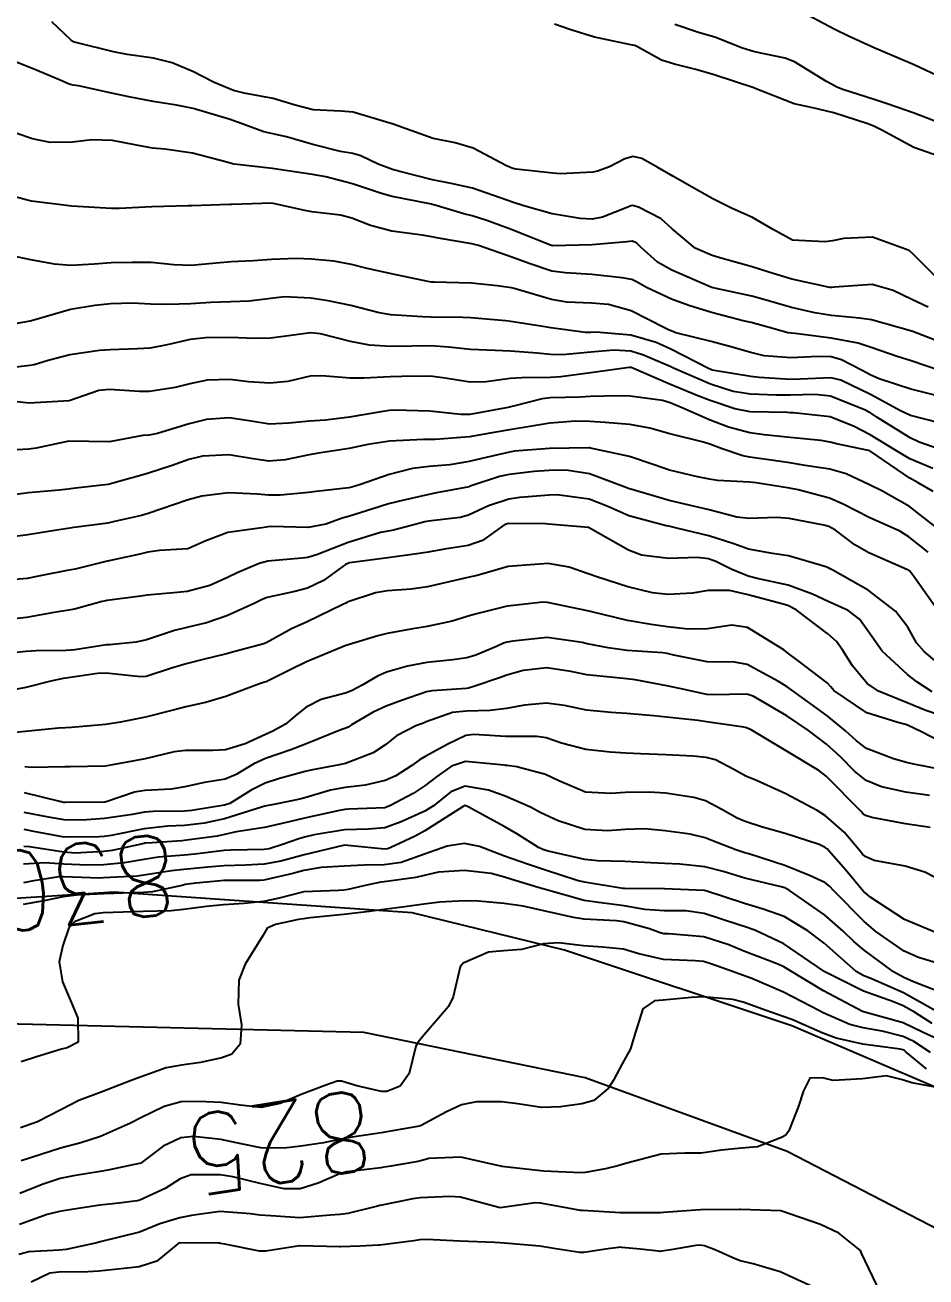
# Model space of a CAD drawing. Header units: metres. Extents: x 307586 to 320046, y 7427249 to 7434250.
# Drawn here: x 319422.6 to 319467.6, y 7428306.9 to 7428369.4 of the extents above; entities that cross this region are included whole.
import ezdxf
from ezdxf.enums import TextEntityAlignment as Align

# ---------------------------------------------------------------- set-up
doc = ezdxf.new("R2010")
doc.units = ezdxf.units.M
doc.header["$MEASUREMENT"] = 0
for name, color, linetype in [('Cotas', 45, 'Continuous'), ('Curvas de Nivel 1m', 11, 'Continuous'), ('Curvas de Nivel 5m', 15, 'Continuous'), ('Vias Primárias', 230, 'Continuous')]:
    doc.layers.add(name, color=color, linetype=linetype)
doc.styles.add('Style-STANDARD', font='STANDARD.shx')

msp = doc.modelspace()

# ---------------------------------------------------------------- linework, layer by layer
at = {"layer": 'Curvas de Nivel 1m', "flags": 128}
for points, elevation in [([(319468.824, 7428356.071), (319466.942, 7428357.953), (319466.772, 7428358.092), (319464.949, 7428358.763), (319463.516, 7428358.698), (319462.947, 7428358.581), (319462.56, 7428358.53), (319460.948, 7428358.624), (319459.951, 7428359.173), (319458.958, 7428359.745), (319457.937, 7428360.2), (319456.97, 7428360.674), (319455.941, 7428361.258), (319454.987, 7428361.811), (319454.226, 7428362.242), (319453.436, 7428362.692), (319452.998, 7428362.8), (319452.578, 7428362.683), (319451.824, 7428362.272), (319451.214, 7428362.054), (319450.989, 7428362.002), (319449.362, 7428361.93), (319448.988, 7428361.96), (319447.162, 7428362.156), (319446.991, 7428362.196), (319446.673, 7428362.333), (319445.002, 7428363.21), (319444.106, 7428363.466), (319443.006, 7428363.695), (319441.013, 7428364.4), (319439.022, 7428365.012), (319438.401, 7428365.058), (319437.023, 7428365.128), (319436.124, 7428365.361), (319435.031, 7428365.688), (319433.574, 7428365.953), (319433.037, 7428366.087), (319432.037, 7428366.51), (319431.048, 7428367.017), (319429.982, 7428367.466), (319429.054, 7428367.703), (319427.734, 7428367.885), (319427.055, 7428368.023), (319425.167, 7428368.483), (319425.062, 7428368.513), (319424.933, 7428368.592), (319423.974, 7428369.509)], 852), ([(319468.292, 7428362.785), (319467.005, 7428363.249), (319465.422, 7428364.106), (319465.016, 7428364.311), (319464.712, 7428364.42), (319463.025, 7428364.966), (319461.961, 7428365.219), (319461.032, 7428365.421), (319459.094, 7428366.189), (319459.058, 7428366.204), (319459.016, 7428366.218), (319457.049, 7428366.864), (319456.131, 7428367.141), (319455.055, 7428367.4), (319454.417, 7428367.6), (319453.213, 7428368.258), (319453.118, 7428368.314), (319453.064, 7428368.33), (319452.971, 7428368.354), (319451.068, 7428368.755), (319449.884, 7428369.111), (319449.074, 7428369.391)], 853), ([(319468.839, 7428364.248), (319467.026, 7428364.947), (319465.736, 7428365.399), (319465.036, 7428365.638), (319463.47, 7428366.134), (319463.159, 7428366.253), (319463.045, 7428366.315), (319462.652, 7428366.538), (319461.056, 7428367.51), (319460.587, 7428367.696), (319459.061, 7428368.024), (319458.465, 7428368.196), (319457.068, 7428368.741), (319456.315, 7428368.973), (319455.074, 7428369.384)], 854), ([(319467.723, 7428355.27), (319466.916, 7428355.658), (319465.979, 7428356.099), (319464.926, 7428356.405), (319463.052, 7428356.266), (319462.924, 7428356.248), (319462.816, 7428356.249), (319460.928, 7428356.662), (319459.768, 7428357.014), (319458.934, 7428357.278), (319457.443, 7428357.7), (319456.939, 7428357.852), (319456.092, 7428358.219), (319454.953, 7428359.189), (319454.401, 7428359.682), (319453.259, 7428360.256), (319452.964, 7428360.347), (319452.888, 7428360.337), (319452.734, 7428360.262), (319451.47, 7428359.763), (319450.957, 7428359.672), (319450.358, 7428359.69), (319448.959, 7428359.93), (319447.54, 7428360.324), (319446.966, 7428360.515), (319446.683, 7428360.617), (319444.976, 7428361.206), (319443.906, 7428361.439), (319442.982, 7428361.635), (319441.346, 7428362.038), (319440.989, 7428362.138), (319440.268, 7428362.411), (319439.404, 7428362.831), (319438.998, 7428362.94), (319438.391, 7428363.044), (319437.002, 7428363.398), (319435.693, 7428363.776), (319435.007, 7428363.924), (319434.56, 7428364.028), (319433.293, 7428364.496), (319433.014, 7428364.593), (319432.88, 7428364.637), (319431.023, 7428365.191), (319430.203, 7428365.355), (319429.028, 7428365.535), (319427.812, 7428365.775), (319427.027, 7428365.935), (319425.301, 7428366.316), (319425.031, 7428366.358), (319424.838, 7428366.4), (319424.387, 7428366.6), (319423.041, 7428367.169), (319422.158, 7428367.517)], 851), ([(319468.391, 7428352.075), (319466.878, 7428352.588), (319466.173, 7428352.804), (319464.884, 7428353.261), (319464.236, 7428353.47), (319462.889, 7428353.722), (319461.087, 7428353.962), (319460.891, 7428353.975), (319460.723, 7428353.994), (319460.088, 7428354.172), (319458.898, 7428354.498), (319458.497, 7428354.596), (319456.905, 7428355.01), (319455.782, 7428355.349), (319454.914, 7428355.664), (319453.67, 7428356.249), (319453.196, 7428356.526), (319452.927, 7428356.652), (319452.453, 7428356.739), (319450.929, 7428356.909), (319449.614, 7428356.984), (319448.931, 7428357.074), (319447.811, 7428357.444), (319446.937, 7428357.768), (319445.284, 7428358.347), (319444.944, 7428358.435), (319443.28, 7428358.708), (319442.947, 7428358.776), (319442.469, 7428358.864), (319440.95, 7428359.061), (319439.882, 7428359.346), (319438.956, 7428359.714), (319438.385, 7428359.863), (319436.959, 7428360.036), (319436.6, 7428360.094), (319434.963, 7428360.47), (319432.962, 7428360.402), (319432.859, 7428360.399), (319430.961, 7428360.329), (319430.761, 7428360.323), (319428.96, 7428360.278), (319427.327, 7428360.199), (319426.959, 7428360.2), (319425.256, 7428360.292), (319424.96, 7428360.312), (319424.71, 7428360.343), (319422.962, 7428360.56), (319422.689, 7428360.623), (319420.97, 7428361.1)], 849), ([(319468.055, 7428350.872), (319466.859, 7428351.179), (319465.285, 7428351.688), (319464.869, 7428351.873), (319464.424, 7428352.117), (319463.395, 7428352.649), (319462.879, 7428352.786), (319462.213, 7428352.813), (319460.879, 7428352.742), (319459.544, 7428352.844), (319458.881, 7428353.003), (319457.757, 7428353.328), (319456.886, 7428353.558), (319455.129, 7428353.989), (319454.891, 7428354.083), (319454.791, 7428354.131), (319454.57, 7428354.235), (319452.905, 7428355.089), (319451.77, 7428355.411), (319450.911, 7428355.472), (319449.683, 7428355.527), (319448.913, 7428355.66), (319447.051, 7428356.199), (319446.921, 7428356.229), (319446.215, 7428356.337), (319444.924, 7428356.475), (319443.062, 7428356.516), (319442.924, 7428356.523), (319442.751, 7428356.556), (319440.928, 7428356.93), (319439.717, 7428357.204), (319438.933, 7428357.396), (319438.055, 7428357.56), (319436.935, 7428357.67), (319436.175, 7428357.698), (319434.935, 7428357.65), (319434.033, 7428357.582), (319432.933, 7428357.529), (319431.992, 7428357.45), (319430.925, 7428357.35), (319430.068, 7428357.391), (319428.927, 7428357.493), (319427.979, 7428357.508), (319426.927, 7428357.486), (319426.081, 7428357.423), (319424.924, 7428357.356), (319424.104, 7428357.423), (319422.928, 7428357.638), (319421.66, 7428357.905)], 848), ([(319468.269, 7428349.501), (319466.841, 7428349.871), (319466.344, 7428350.095), (319464.855, 7428350.909), (319463.364, 7428351.634), (319462.867, 7428351.75), (319461.344, 7428351.677), (319460.866, 7428351.666), (319459.289, 7428351.762), (319458.867, 7428351.804), (319456.947, 7428352.134), (319456.872, 7428352.158), (319456.754, 7428352.211), (319454.882, 7428353.17), (319454.147, 7428353.503), (319452.889, 7428353.87), (319451.138, 7428354.03), (319450.89, 7428354.013), (319450.615, 7428354.009), (319448.892, 7428354.24), (319448.396, 7428354.315), (319446.896, 7428354.56), (319446.636, 7428354.593), (319444.899, 7428354.74), (319444.501, 7428354.754), (319442.899, 7428354.775), (319442.488, 7428354.796), (319440.9, 7428354.889), (319440.324, 7428354.986), (319438.907, 7428355.349), (319437.766, 7428355.586), (319436.912, 7428355.716), (319435.596, 7428355.78), (319434.911, 7428355.708), (319433.825, 7428355.57), (319432.908, 7428355.534), (319431.913, 7428355.5), (319430.902, 7428355.443), (319429.77, 7428355.405), (319428.902, 7428355.427), (319427.997, 7428355.464), (319426.902, 7428355.435), (319426.115, 7428355.363), (319424.898, 7428355.148), (319423.073, 7428354.617), (319422.892, 7428354.572), (319421.236, 7428354.29)], 847), ([(319468.604, 7428348.063), (319467.281, 7428348.537), (319466.829, 7428348.744), (319465.159, 7428349.787), (319464.842, 7428349.998), (319464.768, 7428350.037), (319464.628, 7428350.113), (319462.853, 7428350.83), (319462.085, 7428350.917), (319460.854, 7428350.877), (319460.139, 7428350.886), (319458.854, 7428350.921), (319457.999, 7428351.055), (319456.861, 7428351.425), (319455.018, 7428352.229), (319454.874, 7428352.296), (319453.511, 7428352.882), (319452.881, 7428353.068), (319452.025, 7428353.125), (319450.88, 7428353.024), (319449.465, 7428352.887), (319448.879, 7428352.907), (319448.213, 7428352.983), (319446.88, 7428353.078), (319446.114, 7428353.104), (319444.881, 7428353.157), (319443.793, 7428353.278), (319442.882, 7428353.337), (319441.939, 7428353.333), (319440.882, 7428353.314), (319439.836, 7428353.37), (319438.884, 7428353.56), (319437.385, 7428353.948), (319436.888, 7428353.989), (319435.541, 7428353.809), (319434.885, 7428353.721), (319434.11, 7428353.707), (319432.885, 7428353.754), (319431.65, 7428353.747), (319430.884, 7428353.652), (319429.73, 7428353.386), (319428.88, 7428353.228), (319428.246, 7428353.19), (319426.879, 7428353.142), (319426.351, 7428353.103), (319424.876, 7428352.886), (319423.788, 7428352.606), (319423.086, 7428352.4), (319422.869, 7428352.359), (319421.322, 7428352.179)], 846), ([(319467.985, 7428346.072), (319467.228, 7428346.505), (319466.809, 7428346.737), (319464.872, 7428348.06), (319464.823, 7428348.094), (319464.753, 7428348.111), (319463.143, 7428348.453), (319462.827, 7428348.532), (319462.361, 7428348.611), (319460.829, 7428348.766), (319459.546, 7428348.895), (319458.831, 7428348.996), (319457.751, 7428349.283), (319456.837, 7428349.624), (319455.476, 7428350.224), (319454.847, 7428350.498), (319454.463, 7428350.621), (319452.852, 7428350.837), (319452.275, 7428350.842), (319450.851, 7428350.807), (319450.352, 7428350.786), (319448.849, 7428350.74), (319448.462, 7428350.7), (319447.016, 7428350.328), (319446.879, 7428350.293), (319446.842, 7428350.284), (319445.208, 7428349.977), (319444.839, 7428349.915), (319444.393, 7428349.911), (319442.84, 7428350.083), (319441.102, 7428350.136), (319440.84, 7428350.12), (319440.499, 7428350.064), (319438.836, 7428349.782), (319437.641, 7428349.636), (319436.834, 7428349.577), (319435.806, 7428349.488), (319434.833, 7428349.435), (319433.932, 7428349.582), (319432.835, 7428349.75), (319431.689, 7428349.657), (319430.832, 7428349.455), (319429.254, 7428348.97), (319428.826, 7428348.888), (319428.513, 7428348.866), (319426.942, 7428348.569), (319426.839, 7428348.553), (319426.823, 7428348.549), (319424.823, 7428348.59), (319423.196, 7428348.236), (319422.816, 7428348.19), (319421.345, 7428348.105)], 844), ([(319468.394, 7428344.066), (319466.791, 7428345.316), (319465.418, 7428346.104), (319464.806, 7428346.406), (319463.635, 7428346.951), (319462.813, 7428347.18), (319461.594, 7428347.374), (319460.816, 7428347.498), (319460.242, 7428347.59), (319458.819, 7428347.779), (319458.475, 7428347.849), (319457.448, 7428348.204), (319456.825, 7428348.434), (319456.507, 7428348.533), (319454.83, 7428348.947), (319453.826, 7428349.238), (319452.835, 7428349.419), (319451.6, 7428349.508), (319450.836, 7428349.56), (319450.126, 7428349.581), (319448.835, 7428349.483), (319447.834, 7428349.319), (319446.831, 7428349.152), (319446.138, 7428349.029), (319444.827, 7428348.799), (319443.108, 7428348.658), (319442.826, 7428348.663), (319442.535, 7428348.673), (319440.825, 7428348.579), (319439.751, 7428348.416), (319438.821, 7428348.221), (319437.285, 7428347.979), (319436.817, 7428347.895), (319435.625, 7428347.652), (319434.814, 7428347.59), (319434.028, 7428347.698), (319432.814, 7428347.909), (319431.489, 7428347.837), (319430.81, 7428347.661), (319429.977, 7428347.361), (319428.799, 7428346.983), (319428.46, 7428346.892), (319427.323, 7428346.565), (319426.913, 7428346.447), (319426.791, 7428346.421), (319425.147, 7428346.229), (319424.789, 7428346.186), (319424.333, 7428346.141), (319422.787, 7428346.002), (319421.586, 7428345.831)], 843), ([(319467.727, 7428343.04), (319466.77, 7428343.815), (319466.318, 7428344.095), (319464.783, 7428344.777), (319463.476, 7428345.446), (319462.797, 7428345.74), (319461.23, 7428346.156), (319460.804, 7428346.234), (319459.132, 7428346.503), (319458.806, 7428346.536), (319457.217, 7428346.616), (319456.808, 7428346.683), (319456.214, 7428346.811), (319454.812, 7428347.131), (319453.991, 7428347.419), (319452.818, 7428347.815), (319450.87, 7428348.231), (319450.823, 7428348.243), (319450.791, 7428348.249), (319448.822, 7428348.218), (319447.071, 7428348.077), (319446.82, 7428348.04), (319445.441, 7428347.719), (319444.815, 7428347.566), (319443.846, 7428347.397), (319442.812, 7428347.311), (319441.978, 7428347.222), (319440.808, 7428346.919), (319439.385, 7428346.421), (319438.95, 7428346.279), (319438.8, 7428346.248), (319437.169, 7428346.075), (319436.796, 7428346.021), (319435.376, 7428345.882), (319434.794, 7428345.893), (319434.248, 7428345.932), (319432.788, 7428346.001), (319431.464, 7428345.836), (319430.784, 7428345.648), (319429.423, 7428345.184), (319428.777, 7428344.966), (319428.455, 7428344.875), (319427.098, 7428344.567), (319426.835, 7428344.506), (319426.772, 7428344.498), (319425.076, 7428344.281), (319424.769, 7428344.232), (319424.326, 7428344.154), (319422.766, 7428343.909), (319421.633, 7428343.763)], 842), ([(319468.262, 7428340.067), (319467.011, 7428341.824), (319466.814, 7428342.089), (319466.781, 7428342.118), (319466.753, 7428342.139), (319466.666, 7428342.179), (319464.762, 7428343.003), (319464.059, 7428343.414), (319463.095, 7428344.135), (319462.776, 7428344.318), (319462.521, 7428344.398), (319460.781, 7428344.719), (319460.17, 7428344.778), (319458.781, 7428344.724), (319458.175, 7428344.796), (319456.787, 7428345.156), (319455.582, 7428345.432), (319454.794, 7428345.619), (319452.879, 7428346.181), (319452.802, 7428346.209), (319452.682, 7428346.261), (319450.81, 7428346.95), (319449.645, 7428347.131), (319448.811, 7428347.12), (319448.062, 7428347.066), (319446.809, 7428346.918), (319446.329, 7428346.813), (319444.912, 7428346.349), (319444.831, 7428346.322), (319444.802, 7428346.31), (319443.171, 7428346.001), (319442.796, 7428345.929), (319441.542, 7428345.642), (319440.789, 7428345.449), (319439.992, 7428345.205), (319438.779, 7428344.829), (319438.476, 7428344.734), (319437.659, 7428344.441), (319436.771, 7428344.267), (319434.923, 7428344.317), (319434.771, 7428344.306), (319434.566, 7428344.268), (319432.768, 7428344.027), (319431.667, 7428343.608), (319430.76, 7428343.216), (319429.345, 7428343.128), (319428.758, 7428343.037), (319428.368, 7428342.943), (319426.753, 7428342.592), (319426.737, 7428342.587), (319426.665, 7428342.571), (319425.134, 7428342.199), (319424.746, 7428342.125), (319423.475, 7428341.876), (319422.739, 7428341.725), (319421.718, 7428341.651)], 841), ([(319467.931, 7428336.071), (319467.168, 7428336.563), (319466.691, 7428336.929), (319465.431, 7428338.103), (319464.713, 7428339.117), (319464.305, 7428339.702), (319463.74, 7428340.125), (319462.73, 7428340.588), (319461.945, 7428340.938), (319460.741, 7428341.39), (319459.194, 7428341.728), (319458.748, 7428341.838), (319457.895, 7428342.193), (319457.126, 7428342.574), (319456.758, 7428342.706), (319456.203, 7428342.771), (319454.758, 7428342.731), (319453.408, 7428342.899), (319452.762, 7428343.141), (319450.773, 7428344.28), (319448.775, 7428344.445), (319448.625, 7428344.453), (319446.775, 7428344.472), (319446.661, 7428344.445), (319446.48, 7428344.333), (319445.479, 7428343.63), (319444.763, 7428343.378), (319443.577, 7428343.184), (319442.76, 7428343.049), (319442.189, 7428342.955), (319440.757, 7428342.762), (319438.842, 7428342.507), (319438.754, 7428342.481), (319438.638, 7428342.422), (319437.545, 7428341.634), (319436.735, 7428341.242), (319436.104, 7428341.085), (319434.727, 7428340.773), (319434.508, 7428340.692), (319434.074, 7428340.48), (319432.717, 7428339.87), (319431.703, 7428339.52), (319430.711, 7428339.281), (319430.104, 7428339.131), (319428.704, 7428338.662), (319428.189, 7428338.548), (319426.845, 7428338.424), (319426.701, 7428338.41), (319425.114, 7428338.168), (319424.696, 7428338.135), (319423.19, 7428338.118), (319422.695, 7428338.09), (319421.374, 7428337.952)], 839), ([(319468.664, 7428334.782), (319467.608, 7428335.137), (319466.674, 7428335.515), (319465.253, 7428336.104), (319464.687, 7428336.484), (319463.947, 7428337.373), (319463.472, 7428338.128), (319463.154, 7428338.58), (319462.711, 7428338.969), (319461.144, 7428340.156), (319460.726, 7428340.381), (319460.422, 7428340.469), (319458.734, 7428340.905), (319457.807, 7428341.124), (319456.737, 7428341.128), (319455.955, 7428340.998), (319454.733, 7428340.928), (319453.958, 7428341.018), (319452.739, 7428341.318), (319451.231, 7428341.79), (319450.748, 7428341.955), (319449.808, 7428342.289), (319448.755, 7428342.485), (319446.753, 7428342.33), (319445.206, 7428341.886), (319444.744, 7428341.775), (319443.594, 7428341.513), (319442.737, 7428341.317), (319441.921, 7428341.203), (319440.734, 7428341.116), (319440.131, 7428341.007), (319438.725, 7428340.542), (319438.644, 7428340.501), (319438.504, 7428340.423), (319436.714, 7428339.572), (319435.945, 7428339.223), (319434.704, 7428338.535), (319434.552, 7428338.472), (319433.111, 7428338.08), (319432.695, 7428337.971), (319431.523, 7428337.68), (319430.687, 7428337.477), (319429.952, 7428337.26), (319428.677, 7428336.834), (319428.406, 7428336.816), (319426.679, 7428337.006), (319426.261, 7428336.993), (319424.675, 7428336.755), (319424.535, 7428336.732), (319423.929, 7428336.601), (319422.67, 7428336.294), (319421.274, 7428336.026)], 838), ([(319468.23, 7428333.648), (319467.398, 7428334.079), (319466.658, 7428334.416), (319466.21, 7428334.545), (319464.667, 7428335.024), (319463.025, 7428336.135), (319462.86, 7428336.313), (319462.687, 7428336.514), (319461.216, 7428337.636), (319460.702, 7428338.024), (319460.519, 7428338.162), (319458.714, 7428339.283), (319457.929, 7428339.406), (319456.713, 7428339.219), (319455.739, 7428339.193), (319454.714, 7428339.321), (319453.903, 7428339.43), (319452.717, 7428339.633), (319450.929, 7428340.069), (319450.721, 7428340.114), (319449.924, 7428340.288), (319448.726, 7428340.534), (319448.487, 7428340.543), (319446.723, 7428340.35), (319446.708, 7428340.346), (319446.633, 7428340.331), (319445.117, 7428339.948), (319444.718, 7428339.825), (319443.955, 7428339.601), (319442.712, 7428339.325), (319441.896, 7428339.203), (319440.709, 7428338.988), (319440.252, 7428338.86), (319438.762, 7428338.419), (319438.721, 7428338.402), (319438.703, 7428338.4), (319438.66, 7428338.378), (319436.694, 7428337.562), (319435.945, 7428337.203), (319434.674, 7428336.575), (319434.596, 7428336.549), (319434.337, 7428336.475), (319432.666, 7428335.831), (319431.642, 7428335.531), (319430.661, 7428335.326), (319430.028, 7428335.158), (319428.656, 7428334.803), (319427.396, 7428334.559), (319426.652, 7428334.448), (319424.949, 7428334.288), (319424.65, 7428334.273), (319424.31, 7428334.255), (319422.648, 7428334.087), (319421.328, 7428333.951)], 837), ([(319468.634, 7428332.145), (319467.007, 7428332.455), (319466.638, 7428332.552), (319466.003, 7428332.733), (319464.644, 7428333.25), (319464.149, 7428333.618), (319463.602, 7428334.126), (319462.664, 7428334.894), (319460.913, 7428336.158), (319460.684, 7428336.316), (319460.257, 7428336.594), (319458.695, 7428337.43), (319458.05, 7428337.544), (319456.697, 7428337.576), (319455.021, 7428337.906), (319454.7, 7428337.986), (319454.483, 7428338.015), (319452.702, 7428338.139), (319451.743, 7428338.27), (319450.705, 7428338.474), (319450.449, 7428338.539), (319448.708, 7428338.788), (319446.988, 7428338.608), (319446.705, 7428338.556), (319446.532, 7428338.504), (319446.173, 7428338.335), (319445.15, 7428337.894), (319444.697, 7428337.762), (319444.001, 7428337.666), (319442.694, 7428337.529), (319441.723, 7428337.359), (319440.689, 7428337.057), (319440.234, 7428336.858), (319439.469, 7428336.412), (319438.963, 7428336.133), (319438.677, 7428336.028), (319437.424, 7428335.687), (319436.666, 7428335.308), (319436.191, 7428334.921), (319435.647, 7428334.46), (319435.009, 7428334.106), (319434.648, 7428333.94), (319433.627, 7428333.469), (319432.64, 7428333.175), (319432.003, 7428333.143), (319430.639, 7428333.149), (319430.084, 7428333.08), (319428.635, 7428332.734), (319427.737, 7428332.553), (319426.811, 7428332.387), (319426.63, 7428332.366), (319424.881, 7428332.335), (319424.629, 7428332.331), (319422.944, 7428332.3), (319422.628, 7428332.324)], 836), ([(319467.828, 7428329.304), (319466.597, 7428329.478), (319464.914, 7428329.792), (319464.601, 7428329.892), (319464.477, 7428329.987), (319464.359, 7428330.114), (319462.629, 7428331.855), (319462.267, 7428332.144), (319460.643, 7428333.125), (319458.889, 7428334.178), (319458.654, 7428334.279), (319458.532, 7428334.305), (319456.658, 7428334.578), (319456.236, 7428334.637), (319454.662, 7428334.807), (319454.025, 7428334.877), (319452.664, 7428334.994), (319451.898, 7428335.034), (319450.666, 7428335.16), (319449.574, 7428335.386), (319448.671, 7428335.501), (319447.576, 7428335.41), (319446.667, 7428335.247), (319445.857, 7428335.147), (319444.664, 7428335.114), (319443.986, 7428335.037), (319442.656, 7428334.567), (319442.522, 7428334.514), (319442.186, 7428334.385), (319441.175, 7428333.868), (319440.643, 7428333.448), (319440.023, 7428333.023), (319438.634, 7428332.495), (319438.323, 7428332.425), (319436.91, 7428332.165), (319436.628, 7428332.097), (319435.336, 7428331.75), (319434.619, 7428331.515), (319433.931, 7428331.163), (319432.852, 7428330.496), (319432.602, 7428330.414), (319430.966, 7428330.149), (319430.599, 7428330.12), (319429.036, 7428330.098), (319428.598, 7428330.062), (319428, 7428329.952), (319426.595, 7428329.75), (319425.508, 7428329.666), (319424.594, 7428329.68), (319423.8, 7428329.807), (319422.597, 7428330.056)], 834), ([(319468.568, 7428326.554), (319467.566, 7428327.068), (319466.576, 7428327.374), (319465.024, 7428327.66), (319464.58, 7428327.849), (319464.441, 7428327.972), (319464.326, 7428328.114), (319463.527, 7428329.061), (319462.6, 7428329.876), (319462.187, 7428330.144), (319460.615, 7428330.985), (319459.154, 7428331.646), (319458.628, 7428331.866), (319458.019, 7428332.189), (319457.104, 7428332.669), (319456.639, 7428332.797), (319455.995, 7428332.861), (319454.64, 7428332.926), (319453.361, 7428332.97), (319452.64, 7428333.009), (319451.854, 7428333.054), (319450.642, 7428333.187), (319449.428, 7428333.509), (319448.648, 7428333.783), (319448.19, 7428333.849), (319446.648, 7428333.847), (319445.048, 7428333.947), (319444.648, 7428333.884), (319443.715, 7428333.435), (319442.638, 7428332.859), (319442.338, 7428332.681), (319441.94, 7428332.387), (319441.143, 7428331.877), (319440.622, 7428331.641), (319439.62, 7428331.408), (319438.616, 7428331.291), (319437.884, 7428331.161), (319436.608, 7428330.774), (319436.353, 7428330.706), (319435.141, 7428330.465), (319434.693, 7428330.379), (319434.602, 7428330.363), (319434.447, 7428330.318), (319432.595, 7428329.726), (319431.594, 7428329.508), (319430.592, 7428329.403), (319429.761, 7428329.358), (319428.59, 7428329.238), (319426.929, 7428328.908), (319426.586, 7428328.85), (319426.332, 7428328.826), (319424.585, 7428328.816), (319423.067, 7428329.092), (319422.589, 7428329.2)], 833), ([(319468.066, 7428324.067), (319466.542, 7428324.715), (319464.857, 7428325.809), (319464.562, 7428326.055), (319464.507, 7428326.111), (319463.612, 7428327.164), (319462.764, 7428328.137), (319462.677, 7428328.232), (319462.585, 7428328.306), (319462.28, 7428328.449), (319460.591, 7428329), (319459.45, 7428329.316), (319458.597, 7428329.592), (319458.184, 7428329.771), (319457.423, 7428330.198), (319456.609, 7428330.631), (319456.029, 7428330.798), (319454.615, 7428331.015), (319453.793, 7428331.064), (319452.615, 7428331.04), (319451.886, 7428330.995), (319450.615, 7428331.056), (319449.293, 7428331.623), (319448.628, 7428331.95), (319447.198, 7428332.322), (319446.703, 7428332.398), (319446.634, 7428332.402), (319446.553, 7428332.412), (319444.635, 7428332.595), (319443.934, 7428332.36), (319443.176, 7428331.821), (319442.618, 7428331.393), (319442.006, 7428330.992), (319440.88, 7428330.397), (319440.69, 7428330.311), (319440.602, 7428330.288), (319438.809, 7428330.21), (319438.601, 7428330.197), (319438.328, 7428330.152), (319436.596, 7428329.769), (319435.537, 7428329.517), (319434.591, 7428329.292), (319433.176, 7428329.078), (319432.587, 7428328.946), (319432.223, 7428328.867), (319430.584, 7428328.646), (319430.47, 7428328.636), (319428.983, 7428328.536), (319428.61, 7428328.512), (319428.582, 7428328.506), (319426.983, 7428328.158), (319426.576, 7428328.107), (319425.133, 7428328.026), (319424.575, 7428328.063), (319422.865, 7428328.329), (319422.579, 7428328.348)], 832), ([(319468.517, 7428322.421), (319467.247, 7428322.806), (319466.523, 7428323.126), (319465.111, 7428324.104), (319464.54, 7428324.608), (319463.016, 7428326.133), (319462.798, 7428326.369), (319462.567, 7428326.56), (319461.809, 7428326.91), (319460.575, 7428327.405), (319458.766, 7428327.993), (319458.582, 7428328.043), (319458.475, 7428328.074), (319458.131, 7428328.187), (319457.006, 7428328.623), (319456.589, 7428328.78), (319455.843, 7428328.965), (319454.592, 7428329.137), (319453.575, 7428329.227), (319452.592, 7428329.204), (319451.734, 7428329.127), (319450.592, 7428329.201), (319449.254, 7428329.636), (319448.599, 7428329.925), (319448.351, 7428330.055), (319447.864, 7428330.311), (319446.611, 7428330.862), (319445.782, 7428331.171), (319444.618, 7428331.368), (319443.89, 7428331.085), (319443.023, 7428330.374), (319442.6, 7428330.108), (319441.409, 7428329.578), (319440.592, 7428329.291), (319439.789, 7428329.21), (319438.591, 7428329.189), (319437.072, 7428328.927), (319436.587, 7428328.814), (319436.301, 7428328.738), (319435.534, 7428328.46), (319434.817, 7428328.23), (319434.579, 7428328.195), (319432.902, 7428328.172), (319432.578, 7428328.153), (319431.118, 7428327.972), (319430.574, 7428327.917), (319429.293, 7428327.812), (319428.57, 7428327.701), (319427.586, 7428327.536), (319426.566, 7428327.44), (319425.731, 7428327.413), (319424.566, 7428327.47), (319423.643, 7428327.528), (319422.566, 7428327.469)], 831), ([(319468.243, 7428320.064), (319466.497, 7428321.041), (319464.859, 7428321.755), (319464.51, 7428321.897), (319464.135, 7428322.116), (319463.261, 7428322.87), (319462.527, 7428323.52), (319461.716, 7428324.148), (319460.543, 7428324.849), (319459.49, 7428325.229), (319458.553, 7428325.509), (319456.625, 7428326.146), (319456.562, 7428326.156), (319454.563, 7428326.23), (319452.573, 7428326.249), (319452.487, 7428326.261), (319450.566, 7428326.563), (319450.195, 7428326.656), (319448.572, 7428327.179), (319447.728, 7428327.466), (319446.578, 7428327.874), (319445.32, 7428328.343), (319444.585, 7428328.509), (319443.716, 7428328.363), (319442.579, 7428327.968), (319441.408, 7428327.558), (319440.573, 7428327.439), (319439.559, 7428327.424), (319438.572, 7428327.376), (319437.427, 7428327.299), (319436.563, 7428327.152), (319436.008, 7428327.009), (319434.556, 7428326.67), (319434.377, 7428326.652), (319432.555, 7428326.65), (319432.414, 7428326.643), (319431.167, 7428326.514), (319430.625, 7428326.447), (319430.552, 7428326.428), (319428.992, 7428326.092), (319428.548, 7428326.053), (319428.036, 7428326.036), (319426.547, 7428325.983), (319425.209, 7428325.921), (319424.545, 7428325.832), (319423.581, 7428325.642), (319422.541, 7428325.455)], 829), ([(319467.933, 7428319.523), (319467.038, 7428320.082), (319466.487, 7428320.393), (319465.995, 7428320.59), (319464.498, 7428321.123), (319462.534, 7428322.118), (319462.513, 7428322.13), (319460.526, 7428323.493), (319459.074, 7428324.175), (319458.536, 7428324.355), (319458.277, 7428324.444), (319456.545, 7428325.012), (319455.629, 7428325.137), (319454.547, 7428325.138), (319453.579, 7428325.213), (319452.55, 7428325.386), (319451.275, 7428325.55), (319450.554, 7428325.664), (319448.679, 7428326.181), (319448.562, 7428326.215), (319448.256, 7428326.305), (319446.941, 7428326.699), (319446.568, 7428326.825), (319445.902, 7428327.004), (319444.571, 7428327.152), (319443.276, 7428327.075), (319442.568, 7428326.904), (319442.151, 7428326.8), (319440.565, 7428326.589), (319440.397, 7428326.569), (319439.611, 7428326.41), (319438.776, 7428326.202), (319438.559, 7428326.166), (319438.293, 7428326.158), (319436.549, 7428326.086), (319435.25, 7428325.759), (319434.544, 7428325.6), (319433.573, 7428325.514), (319432.542, 7428325.444), (319431.694, 7428325.355), (319430.54, 7428325.201), (319429.925, 7428325.14), (319428.539, 7428325.099), (319427.031, 7428325.056), (319426.538, 7428325.042), (319426.119, 7428324.992), (319425.112, 7428324.584), (319424.828, 7428324.289), (319424.521, 7428323.407), (319424.34, 7428322.593), (319424.498, 7428321.6), (319424.941, 7428320.585), (319425.269, 7428319.788), (319425.294, 7428318.582), (319424.739, 7428318.307), (319424.458, 7428318.235), (319423.203, 7428317.857), (319422.448, 7428317.602)], 828), ([(319468.468, 7428318.613), (319467.473, 7428319.075), (319466.478, 7428319.554), (319464.494, 7428320.099), (319464.457, 7428320.11), (319462.498, 7428321.146), (319460.815, 7428322.157), (319460.515, 7428322.338), (319460.189, 7428322.491), (319458.522, 7428323.133), (319457.772, 7428323.438), (319456.529, 7428323.839), (319454.771, 7428323.987), (319454.531, 7428324), (319454.345, 7428324.047), (319453.815, 7428324.241), (319452.538, 7428324.584), (319452.167, 7428324.635), (319450.54, 7428324.732), (319450.017, 7428324.809), (319448.545, 7428325.139), (319447.498, 7428325.367), (319446.551, 7428325.507), (319445.275, 7428325.62), (319444.552, 7428325.64), (319443.351, 7428325.568), (319442.549, 7428325.468), (319441.604, 7428325.333), (319440.545, 7428325.206), (319439.84, 7428325.111), (319438.541, 7428324.95), (319436.877, 7428324.784), (319436.536, 7428324.743), (319436.284, 7428324.704), (319435.148, 7428324.464), (319434.718, 7428324.282), (319434.527, 7428323.927), (319433.621, 7428322.483), (319433.31, 7428321.678), (319433.283, 7428320.488), (319433.44, 7428319.453), (319433.381, 7428318.486), (319432.967, 7428317.981), (319432.453, 7428317.806), (319431.397, 7428317.563), (319430.447, 7428317.44), (319429.676, 7428317.296), (319428.438, 7428316.86), (319428.205, 7428316.775), (319427.638, 7428316.552), (319426.428, 7428316.093), (319425.328, 7428315.677), (319424.419, 7428315.202), (319423.262, 7428314.607), (319422.41, 7428314.314)], 827), ([(319467.852, 7428318.069), (319467.007, 7428318.62), (319466.471, 7428318.874), (319465.433, 7428319.141), (319464.475, 7428319.295), (319463.824, 7428319.467), (319462.482, 7428320.048), (319462.301, 7428320.142), (319460.497, 7428321.078), (319458.916, 7428321.766), (319458.509, 7428321.915), (319457.722, 7428322.192), (319456.825, 7428322.514), (319456.517, 7428322.605), (319456.091, 7428322.64), (319454.518, 7428322.712), (319453.273, 7428323.001), (319452.523, 7428323.222), (319451.464, 7428323.33), (319450.524, 7428323.4), (319449.274, 7428323.544), (319448.525, 7428323.488), (319447.416, 7428323.211), (319446.521, 7428323.14), (319445.777, 7428323.081), (319444.515, 7428322.533), (319444.36, 7428322.352), (319444.003, 7428320.844), (319443.77, 7428320.361), (319442.467, 7428318.83), (319442.263, 7428318.584), (319442.15, 7428318.383), (319441.811, 7428317.025), (319441.366, 7428316.391), (319440.697, 7428316.13), (319440.43, 7428316.123), (319439.196, 7428316.412), (319438.436, 7428316.643), (319438.226, 7428316.633), (319437.657, 7428316.432), (319436.428, 7428315.97), (319435.369, 7428315.515), (319434.421, 7428315.328), (319433.38, 7428315.443), (319432.424, 7428315.566), (319431.307, 7428315.628), (319430.424, 7428315.598), (319429.58, 7428315.37), (319428.416, 7428314.813), (319427.898, 7428314.548), (319426.406, 7428313.869), (319425.427, 7428313.555), (319424.4, 7428313.29), (319422.441, 7428312.667)], 826), ([(319468.445, 7428316.267), (319466.915, 7428316.55), (319466.449, 7428316.702), (319465.649, 7428316.9), (319464.449, 7428316.757), (319462.99, 7428316.674), (319462.45, 7428316.812), (319461.814, 7428316.781), (319461.508, 7428316.149), (319461.241, 7428315.342), (319460.776, 7428314.156), (319460.623, 7428313.946), (319460.41, 7428313.819), (319459.212, 7428313.365), (319458.404, 7428313.289), (319457.402, 7428313.194), (319456.401, 7428313.051), (319455.577, 7428313.042), (319454.401, 7428312.994), (319452.681, 7428312.541), (319452.395, 7428312.458), (319452.237, 7428312.419), (319451.615, 7428312.268), (319450.595, 7428312.073), (319450.39, 7428312.066), (319448.536, 7428312.153), (319448.391, 7428312.163), (319446.892, 7428312.323), (319446.446, 7428312.382), (319446.394, 7428312.391), (319446.312, 7428312.413), (319444.398, 7428312.849), (319442.795, 7428312.772), (319442.396, 7428312.663), (319442.168, 7428312.609), (319440.902, 7428312.395), (319440.468, 7428312.323), (319440.392, 7428312.309), (319438.697, 7428312.108), (319438.387, 7428312.026), (319437.266, 7428311.551), (319436.375, 7428311.261), (319435.573, 7428311.26), (319434.379, 7428311.526), (319433.016, 7428311.858), (319432.385, 7428311.955), (319430.932, 7428311.967), (319430.382, 7428311.767), (319429.624, 7428311.278), (319428.365, 7428310.696), (319428.239, 7428310.668), (319427.322, 7428310.556), (319426.362, 7428310.441), (319424.748, 7428310.197), (319424.358, 7428310.128), (319423.74, 7428309.982), (319422.352, 7428309.488)], 824), ([(319465.333, 7428306.1), (319464.407, 7428308.045), (319464.384, 7428308.11), (319464.344, 7428308.18), (319463.272, 7428309.046), (319462.356, 7428309.484), (319460.363, 7428310.16), (319458.364, 7428310.233), (319458.308, 7428310.236), (319456.363, 7428310.21), (319454.513, 7428310.077), (319454.361, 7428310.066), (319454.194, 7428310.065), (319452.361, 7428310.069), (319450.466, 7428310.174), (319450.362, 7428310.188), (319449.828, 7428310.285), (319448.367, 7428310.545), (319448.112, 7428310.559), (319446.48, 7428310.328), (319446.363, 7428310.321), (319446.296, 7428310.331), (319444.37, 7428310.844), (319443.844, 7428310.885), (319442.369, 7428310.813), (319441.99, 7428310.763), (319440.363, 7428310.437), (319440.331, 7428310.433), (319440.227, 7428310.401), (319438.745, 7428310.03), (319438.359, 7428309.99), (319437.874, 7428309.943), (319436.357, 7428309.815), (319434.912, 7428309.91), (319434.358, 7428309.956), (319433.895, 7428310.013), (319432.359, 7428310.129), (319430.939, 7428309.932), (319430.356, 7428309.822), (319429.364, 7428309.519), (319428.349, 7428309.099), (319426.389, 7428308.615), (319426.343, 7428308.606), (319426.312, 7428308.601), (319426.216, 7428308.571), (319424.683, 7428308.241), (319424.337, 7428308.209), (319422.825, 7428308.123), (319422.333, 7428307.982)], 823), ([(319462.216, 7428306.249), (319460.333, 7428307.119), (319458.988, 7428307.522), (319458.338, 7428307.676), (319457.967, 7428307.813), (319457.129, 7428308.198), (319456.564, 7428308.426), (319456.345, 7428308.453), (319456.125, 7428308.433), (319454.887, 7428308.225), (319454.424, 7428308.147), (319454.342, 7428308.143), (319454.261, 7428308.151), (319453.343, 7428308.245), (319452.425, 7428308.34), (319452.344, 7428308.347), (319452.263, 7428308.342), (319451.738, 7428308.266), (319450.539, 7428308.08), (319450.341, 7428308.08), (319449.037, 7428308.293), (319448.344, 7428308.402), (319446.571, 7428308.553), (319446.345, 7428308.57), (319446.093, 7428308.585), (319444.346, 7428308.65), (319442.699, 7428308.727), (319442.346, 7428308.713), (319442.052, 7428308.676), (319440.343, 7428308.458), (319440.292, 7428308.452), (319439.343, 7428308.41), (319438.39, 7428308.372), (319438.342, 7428308.372), (319436.378, 7428308.413), (319436.342, 7428308.413), (319434.655, 7428308.15), (319434.338, 7428308.156), (319432.603, 7428308.496), (319432.387, 7428308.543), (319432.343, 7428308.547), (319432.299, 7428308.545), (319430.343, 7428308.566), (319430.306, 7428308.557), (319430.257, 7428308.521), (319429.208, 7428307.653), (319428.325, 7428307.366), (319427.589, 7428307.286), (319426.322, 7428307.158), (319425.777, 7428307.119), (319424.321, 7428307.109), (319423.87, 7428307.046), (319422.948, 7428306.61)], 822)]:
    msp.add_lwpolyline(points, dxfattribs=dict(at, elevation=elevation))
at = {"layer": 'Curvas de Nivel 5m', "flags": 128}
for points, elevation in [([(319468.403, 7428366.723), (319467.055, 7428367.346), (319465.266, 7428368.108), (319465.064, 7428368.2), (319463.744, 7428368.804), (319463.073, 7428369.124), (319461.125, 7428370.16)], 855), ([(319468.885, 7428353.311), (319466.912, 7428354.07), (319466.893, 7428354.075), (319466.85, 7428354.09), (319464.901, 7428354.647), (319464.299, 7428354.722), (319462.904, 7428354.849), (319462.062, 7428354.992), (319460.909, 7428355.262), (319459.407, 7428355.691), (319458.917, 7428355.82), (319457.144, 7428356.208), (319456.923, 7428356.259), (319456.845, 7428356.289), (319454.932, 7428357.112), (319454.215, 7428357.52), (319453.401, 7428358.253), (319453.17, 7428358.481), (319452.946, 7428358.559), (319452.674, 7428358.535), (319450.944, 7428358.379), (319448.972, 7428358.338), (319448.943, 7428358.343), (319448.896, 7428358.357), (319446.951, 7428359.139), (319445.694, 7428359.604), (319444.958, 7428359.825), (319444.538, 7428359.936), (319443.049, 7428360.379), (319442.963, 7428360.404), (319442.935, 7428360.408), (319440.969, 7428360.79), (319440.438, 7428360.94), (319438.978, 7428361.42), (319437.656, 7428361.77), (319436.985, 7428361.891), (319435.31, 7428362.145), (319434.989, 7428362.191), (319433.074, 7428362.416), (319432.992, 7428362.428), (319432.707, 7428362.503), (319430.997, 7428362.958), (319429.61, 7428363.152), (319429, 7428363.209), (319428.206, 7428363.353), (319427.003, 7428363.592), (319425.965, 7428363.619), (319425.002, 7428363.501), (319423.888, 7428363.493), (319423.003, 7428363.668), (319421.435, 7428364.209)], 850), ([(319467.965, 7428347.223), (319466.819, 7428347.703), (319466.149, 7428348.097), (319464.831, 7428348.907), (319464.031, 7428349.318), (319462.84, 7428349.804), (319461.007, 7428349.993), (319460.841, 7428350.001), (319460.686, 7428350.007), (319458.841, 7428350.041), (319458.069, 7428350.198), (319456.849, 7428350.605), (319456.22, 7428350.849), (319454.861, 7428351.414), (319452.901, 7428352.26), (319452.879, 7428352.266), (319452.796, 7428352.261), (319451.124, 7428352.023), (319450.869, 7428351.991), (319449.381, 7428351.787), (319448.865, 7428351.761), (319447.443, 7428351.746), (319446.864, 7428351.703), (319445.651, 7428351.552), (319444.861, 7428351.524), (319443.498, 7428351.736), (319442.865, 7428351.824), (319441.447, 7428351.811), (319440.864, 7428351.793), (319439.553, 7428351.729), (319438.862, 7428351.721), (319437.457, 7428351.851), (319436.863, 7428351.822), (319435.759, 7428351.561), (319434.858, 7428351.478), (319433.794, 7428351.551), (319432.86, 7428351.659), (319431.735, 7428351.636), (319430.857, 7428351.443), (319430.126, 7428351.258), (319428.851, 7428351.059), (319428.352, 7428351.054), (319426.852, 7428351.169), (319426.311, 7428351.115), (319424.843, 7428350.59), (319422.842, 7428350.487), (319421.489, 7428350.634)], 845), ([(319468.172, 7428337.543), (319467.521, 7428338.078), (319467.148, 7428338.524), (319466.715, 7428339.301), (319466.103, 7428340.096), (319464.739, 7428341.149), (319462.961, 7428342.137), (319462.829, 7428342.214), (319462.754, 7428342.255), (319462.569, 7428342.327), (319460.76, 7428342.864), (319459.954, 7428342.975), (319458.763, 7428343.19), (319458.028, 7428343.454), (319456.769, 7428343.864), (319455.24, 7428344.225), (319454.775, 7428344.338), (319454.642, 7428344.365), (319452.782, 7428344.86), (319451.739, 7428345.32), (319450.794, 7428345.693), (319449.199, 7428345.902), (319448.797, 7428345.892), (319447.342, 7428345.774), (319446.793, 7428345.688), (319445.779, 7428345.35), (319444.781, 7428344.89), (319444.363, 7428344.772), (319442.776, 7428344.583), (319442.602, 7428344.555), (319441.983, 7428344.388), (319441.027, 7428344.141), (319440.77, 7428344.094), (319440.388, 7428344.022), (319438.764, 7428343.524), (319437.236, 7428342.924), (319436.756, 7428342.782), (319436.458, 7428342.751), (319434.754, 7428342.59), (319434.323, 7428342.476), (319433.22, 7428342.019), (319432.742, 7428341.786), (319431.863, 7428341.382), (319430.731, 7428341.077), (319430.232, 7428341.026), (319428.728, 7428340.895), (319428.421, 7428340.851), (319426.724, 7428340.628), (319426.676, 7428340.618), (319426.481, 7428340.572), (319425.1, 7428340.205), (319424.718, 7428340.135), (319424.165, 7428340.046), (319422.714, 7428339.777), (319421.672, 7428339.671)], 840), ([(319467.788, 7428330.9), (319466.618, 7428331.063), (319465.393, 7428331.331), (319464.626, 7428331.651), (319464.046, 7428332.119), (319463.343, 7428332.832), (319462.646, 7428333.458), (319461.745, 7428334.149), (319460.664, 7428334.872), (319458.996, 7428335.859), (319458.68, 7428335.957), (319456.964, 7428335.92), (319456.679, 7428335.945), (319455.388, 7428336.223), (319454.684, 7428336.375), (319453.097, 7428336.664), (319452.688, 7428336.722), (319452.186, 7428336.767), (319450.689, 7428336.921), (319449.893, 7428337.086), (319448.693, 7428337.265), (319447.503, 7428337.13), (319446.689, 7428336.895), (319446.268, 7428336.753), (319445.092, 7428336.346), (319444.774, 7428336.256), (319444.681, 7428336.243), (319442.941, 7428336.114), (319442.678, 7428336.063), (319441.424, 7428335.64), (319440.667, 7428335.356), (319440.02, 7428335.049), (319438.933, 7428334.417), (319438.761, 7428334.31), (319438.651, 7428334.262), (319438.407, 7428334.18), (319436.643, 7428333.46), (319435.914, 7428333.184), (319434.636, 7428332.747), (319434.061, 7428332.479), (319433.176, 7428331.94), (319432.621, 7428331.714), (319431.589, 7428331.54), (319430.615, 7428331.327), (319429.934, 7428331.205), (319428.612, 7428331.141), (319428.101, 7428331.057), (319426.639, 7428330.569), (319426.603, 7428330.565), (319424.648, 7428330.544), (319424.602, 7428330.546), (319424.563, 7428330.551), (319424.377, 7428330.593), (319422.609, 7428331.036)], 835), ([(319468.497, 7428321.009), (319466.996, 7428321.592), (319466.509, 7428321.814), (319466.004, 7428322.095), (319464.524, 7428323.17), (319464.019, 7428323.609), (319463.478, 7428324.126), (319462.545, 7428324.944), (319460.803, 7428326.158), (319460.564, 7428326.28), (319460.393, 7428326.334), (319458.569, 7428326.775), (319457.485, 7428327.109), (319456.574, 7428327.336), (319455.321, 7428327.477), (319454.576, 7428327.509), (319453.873, 7428327.538), (319452.576, 7428327.602), (319451.219, 7428327.631), (319450.577, 7428327.708), (319448.76, 7428328.119), (319448.582, 7428328.171), (319448.485, 7428328.204), (319448.273, 7428328.305), (319447.228, 7428328.959), (319446.593, 7428329.332), (319444.734, 7428330.349), (319444.604, 7428330.396), (319444.569, 7428330.385), (319444.518, 7428330.351), (319442.59, 7428329.127), (319442.106, 7428328.867), (319441.112, 7428328.395), (319440.745, 7428328.234), (319440.581, 7428328.217), (319438.583, 7428328.42), (319436.575, 7428327.932), (319435.407, 7428327.625), (319434.568, 7428327.462), (319433.637, 7428327.414), (319432.566, 7428327.382), (319431.759, 7428327.314), (319430.563, 7428327.196), (319429.955, 7428327.133), (319428.559, 7428326.916), (319428.225, 7428326.878), (319426.556, 7428326.78), (319426.352, 7428326.776), (319424.557, 7428326.842), (319424.315, 7428326.835), (319422.967, 7428326.614), (319422.552, 7428326.543)], 830), ([(319467.643, 7428317.261), (319466.632, 7428318.087), (319466.538, 7428318.163), (319466.464, 7428318.197), (319466.324, 7428318.232), (319464.467, 7428318.487), (319463.129, 7428318.79), (319462.472, 7428319.041), (319460.919, 7428319.716), (319460.48, 7428319.871), (319459.637, 7428320.168), (319458.489, 7428320.578), (319457.967, 7428320.711), (319456.492, 7428320.844), (319455.901, 7428320.806), (319454.49, 7428320.689), (319454.071, 7428320.654), (319453.484, 7428320.245), (319453.031, 7428318.814), (319452.863, 7428318.254), (319452.455, 7428317.504), (319452.016, 7428316.696), (319451.753, 7428316.267), (319451.03, 7428315.678), (319450.431, 7428315.502), (319449.365, 7428315.355), (319448.428, 7428315.32), (319447.238, 7428315.511), (319446.432, 7428315.613), (319445.17, 7428315.604), (319444.43, 7428315.462), (319443.68, 7428315.105), (319442.414, 7428314.424), (319442.38, 7428314.414), (319442.223, 7428314.382), (319440.692, 7428314.116), (319440.41, 7428314.065), (319438.975, 7428313.846), (319438.406, 7428313.736), (319437.529, 7428313.558), (319436.402, 7428313.392), (319435.571, 7428313.288), (319434.401, 7428313.303), (319433.42, 7428313.502), (319432.405, 7428313.723), (319431.046, 7428313.874), (319430.406, 7428313.807), (319429.534, 7428313.396), (319428.417, 7428312.54), (319426.763, 7428312.189), (319426.386, 7428312.125), (319425.051, 7428311.915), (319424.381, 7428311.775), (319423.494, 7428311.486), (319422.369, 7428311.024)], 825)]:
    msp.add_lwpolyline(points, dxfattribs=dict(at, elevation=elevation))
at = {"layer": 'Vias Primárias'}
for points, elevation in [([(319584.973, 7428235.585), (319569.482, 7428243.578), (319560.801, 7428249.138), (319556.068, 7428252.447), (319547.343, 7428257.957), (319539.051, 7428263.889), (319529.719, 7428270.315), (319516.242, 7428280.39), (319504.453, 7428291.091), (319495.637, 7428300.257), (319481.44, 7428309.616), (319472.128, 7428314.611), (319460.926, 7428319.399), (319449.562, 7428323.176), (319441.964, 7428325.044), (319427.093, 7428326.07), (319414.117, 7428325.238), (319401.722, 7428325.339), (319393.798, 7428325.583)], 795.494), ([(319584.973, 7428235.585), (319569.482, 7428243.578), (319560.801, 7428249.138), (319556.068, 7428252.447), (319547.343, 7428257.957), (319539.051, 7428263.889), (319529.719, 7428270.315), (319516.242, 7428280.39), (319504.453, 7428291.091), (319495.637, 7428300.257), (319481.44, 7428309.616), (319472.128, 7428314.611), (319460.926, 7428319.399), (319449.562, 7428323.176), (319441.964, 7428325.044), (319427.093, 7428326.07), (319414.117, 7428325.238), (319401.722, 7428325.339), (319393.798, 7428325.583)], 795.494), ([(319571.094, 7428235.507), (319563.259, 7428240.214), (319549.697, 7428248.824), (319516.097, 7428271.981), (319496.154, 7428289.397), (319483.02, 7428301.056), (319470.142, 7428308.228), (319460.683, 7428313.122), (319450.608, 7428316.796), (319439.554, 7428319.072), (319410.579, 7428319.765), (319396.999, 7428319.202)], 795.493), ([(319571.094, 7428235.507), (319563.259, 7428240.214), (319549.697, 7428248.824), (319516.097, 7428271.981), (319496.154, 7428289.397), (319483.02, 7428301.056), (319470.142, 7428308.228), (319460.683, 7428313.122), (319450.608, 7428316.796), (319439.554, 7428319.072), (319410.579, 7428319.765), (319396.999, 7428319.202)], 795.493)]:
    msp.add_lwpolyline(points, dxfattribs=dict(at, elevation=elevation))

# ---------------------------------------------------------------- texts
at = {"layer": 'Cotas', "style": 'Style-STANDARD'}
for s, rotation, p in [('830', 186.46974, (319425.545, 7428326.511, 830)), ('825', 188.80047, (319435.358, 7428313.572, 825))]:
    msp.add_text(s, height=4, rotation=rotation, dxfattribs=at).set_placement(p, align=Align.MIDDLE_CENTER)

doc.saveas('drawing.dxf')
